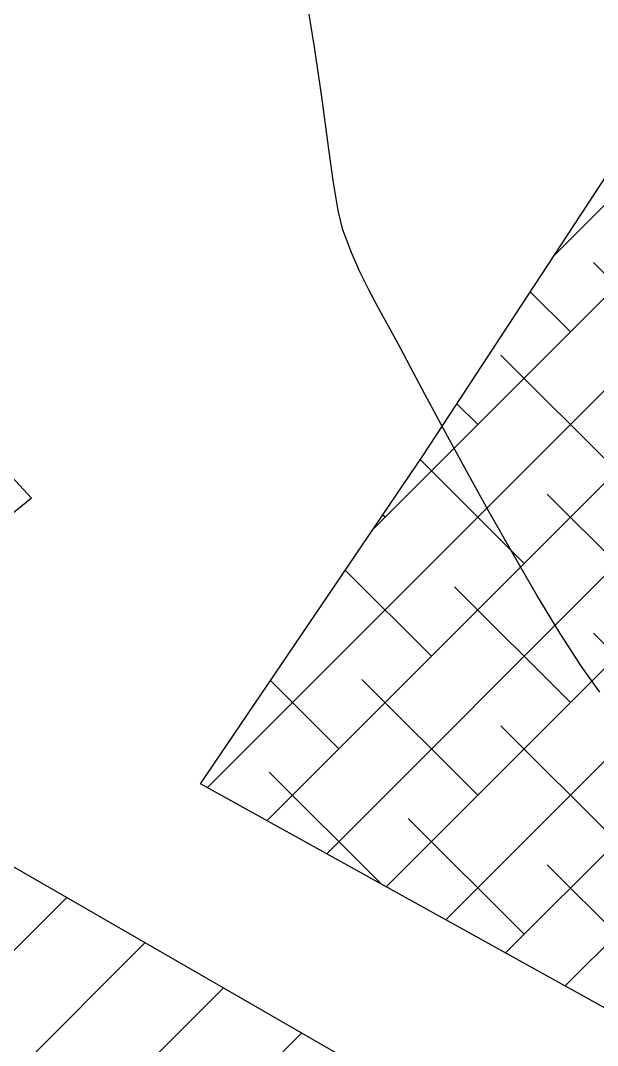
# Model space of a CAD drawing. Header units: millimetres. Extents: x 648844 to 649530, y 1246379 to 1246752.
# Drawn here: x 649063.13 to 649079.65, y 1246566.69 to 1246596.02 of the extents above; entities that cross this region are included whole.
import ezdxf

# ---------------------------------------------------------------- set-up
doc = ezdxf.new("R2010")
doc.units = ezdxf.units.MM
doc.header["$LTSCALE"] = 20
doc.header["$MEASUREMENT"] = 0
doc.layers.get('0').update_dxf_attribs({"linetype": 'CONTINUOUS'})
doc.layers.add('CERCO DE MALLA', color=3, linetype='CONTINUOUS')
doc.layers.add('CONT-MJR2', color=9, linetype='CONTINUOUS')

msp = doc.modelspace()

# ---------------------------------------------------------------- hatches: boundary and pattern name
h = msp.add_hatch()
h.set_pattern_fill('ANSI38', color=3, scale=15, style=0)
h.set_pattern_definition([(45, (-526.4316, -3378.3679), (-1.3258252147, 1.3258252147), []), (135, (-526.4316, -3378.3679), (-3.9774756442, 1.3258252147), [4.6875, -2.8125])])
h.paths.add_polyline_path([(649074.645, 1246583.564), (649094.243, 1246613.456), (649153.413, 1246584.501), (649133.486, 1246559.317), (649131.764, 1246538.992), (649068.283, 1246574.182)])
h.paths.add_polyline_path([(649079.063, 1246573.737), (649108.559, 1246573.737), (649108.559, 1246579.229), (649079.063, 1246579.229)], flags=24)
h = msp.add_hatch()
h.set_pattern_fill('ANSI31', color=2, scale=20, style=0)
h.set_pattern_definition([(45, (-526.4316, -3378.368), (-1.767766953, 1.767766953), [])])
edge = h.paths.add_edge_path()
edge.add_line((649057.852, 1246574.732), (649143.484, 1246525.396))
edge.add_line((649021.465, 1246521.521), (649057.852, 1246574.732))
edge.add_line((649021.465, 1246521.521), (649126.013, 1246470.828))
edge.add_line((649143.484, 1246525.396), (649148.028, 1246486.904))
h.paths.add_polyline_path([(649085.833, 1246502.103), (649115.307, 1246502.103), (649115.307, 1246507.529), (649085.833, 1246507.529)], flags=24)

# ---------------------------------------------------------------- linework, layer by layer
at = {"color": 7}
msp.add_line((649057.852, 1246574.732), (649143.484, 1246525.396), dxfattribs=at)
msp.add_lwpolyline([(649074.645, 1246583.564), (649094.243, 1246613.456), (649153.413, 1246584.501), (649133.486, 1246559.317), (649131.764, 1246538.992), (649068.283, 1246574.182), (649074.645, 1246583.564)], dxfattribs=at)
at = {"layer": 'CERCO DE MALLA'}
msp.add_lwpolyline([(649063.45, 1246582.353), (649034.081, 1246558.485), (649017.351, 1246579.727), (649045.107, 1246602.22)], close=True, dxfattribs=at)
at = {"layer": 'CONT-MJR2', "elevation": 35, "flags": 128}
msp.add_lwpolyline([(649079.714, 1246576.8), (649079.189, 1246577.532), (649078.58, 1246578.475), (649077.915, 1246579.572), (649077.221, 1246580.764), (649076.525, 1246581.993), (649075.857, 1246583.201), (649075.242, 1246584.33), (649074.708, 1246585.322), (649074.284, 1246586.118), (649073.996, 1246586.66), (649073.665, 1246587.27), (649073.369, 1246587.808), (649073.1, 1246588.312), (649072.847, 1246588.824), (649072.603, 1246589.382), (649072.358, 1246590.026), (649072.222, 1246590.58), (649072.081, 1246591.438), (649071.928, 1246592.542), (649071.753, 1246593.833), (649071.551, 1246595.251), (649071.312, 1246596.736)], dxfattribs=at)

doc.saveas('drawing.dxf')
